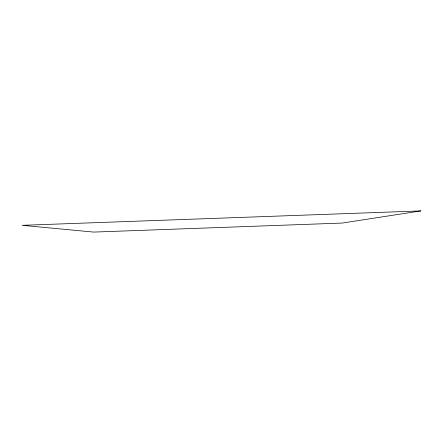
<?xml version="1.0" encoding="UTF-8"?>
<svg xmlns="http://www.w3.org/2000/svg" width="443" height="443" viewBox="0 0 443 443"><rect width="100%" height="100%" fill="white"/><g stroke="black" fill="none" stroke-linecap="round" stroke-linejoin="round"><path stroke-width="0.66" d="M420.85 210.912L342.289 223.05L93.689 232.088L22.15 225.321L420.85 210.912"/></g></svg>
